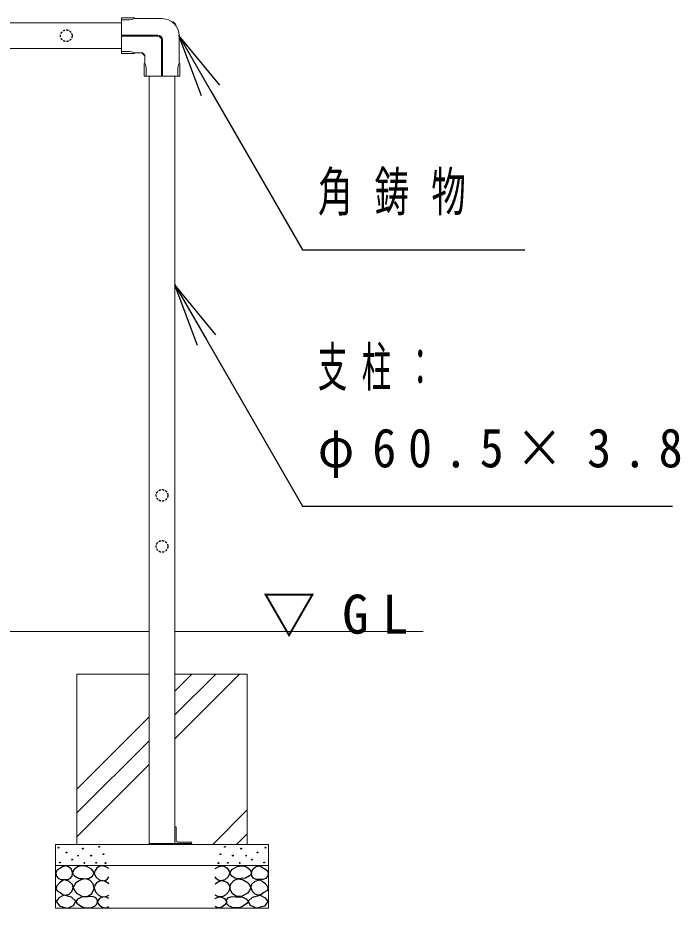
# Model space of a CAD drawing. Units: millimetres at full size; details may follow other scales. Extents: x -19250 to 0, y 0 to 13350.
# Drawn here: x -12367 to -10809, y 5116 to 7208 of the extents above; entities that cross this region are included whole.
import ezdxf

# ---------------------------------------------------------------- set-up
doc = ezdxf.new("R2010")
doc.units = ezdxf.units.MM
doc.linetypes.add('USER4', pattern=[8, 5, -3])
doc.layers.add('線', color=7, linetype='Continuous', lineweight=13)
doc.layers.add('補助', color=2, linetype='Continuous', lineweight=25)
doc.styles.add('ＭＳ ゴシック', font='')
doc.styles.get('ＭＳ ゴシック').set_extended_font_data('MS Gothic')

msp = doc.modelspace()

# ---------------------------------------------------------------- linework, layer by layer
at = {"layer": '線'}
for p, q in [((-14542.477, 7196.727), (-12122.477, 7196.727)), ((-12122.477, 7207.477), (-12122.477, 7167.977)), ((-12122.477, 7203.498), (-12107.477, 7203.498)), ((-12121.477, 7208.477), (-12093.477, 7208.477)), ((-12092.477, 7207.477), (-12092.477, 7206.477)), ((-12027.477, 7206.477), (-12092.477, 7206.477)), ((-12002.659, 7197.857), (-12002.474, 7198.042)), ((-12002.474, 7198.042), (-12001.222, 7198.911)), ((-11996.11, 7191.678), (-12002.474, 7198.042)), ((-11995.204, 7192.894), (-12001.222, 7198.911)), ((-11996.295, 7191.493), (-11996.11, 7191.678)), ((-11995.204, 7192.894), (-11996.11, 7191.678)), ((-12037.477, 7167.977), (-12122.477, 7167.977)), ((-12122.477, 7164.977), (-12122.477, 7125.477)), ((-12037.477, 7164.977), (-12122.477, 7164.977)), ((-12028.977, 7156.477), (-12028.977, 7071.477)), ((-12025.977, 7156.477), (-12025.977, 7071.477)), ((-11987.477, 7166.477), (-11987.477, 7101.477)), ((-14542.477, 7136.227), (-12122.477, 7136.227)), ((-12122.477, 7129.457), (-12107.477, 7129.457)), ((-12121.477, 7124.477), (-12093.477, 7124.477)), ((-12073.477, 7126.477), (-12092.477, 7126.477)), ((-12092.477, 7125.477), (-12092.477, 7126.477)), ((-12073.144, 7126.468), (-12073.992, 7125.195)), ((-12068.76, 7119.963), (-12073.992, 7125.195)), ((-12067.618, 7120.723), (-12073.231, 7126.336)), ((-12067.487, 7120.811), (-12068.76, 7119.963)), ((-12067.477, 7120.477), (-12067.477, 7101.477)), ((-12069.477, 7100.477), (-12069.477, 7072.477)), ((-12068.477, 7101.477), (-12067.477, 7101.477)), ((-11986.477, 7101.477), (-11987.477, 7101.477)), ((-11985.477, 7100.477), (-11985.477, 7072.477)), ((-12028.977, 7071.477), (-12068.477, 7071.477)), ((-12064.498, 7086.477), (-12064.498, 7071.477)), ((-12057.727, 7071.477), (-12057.727, 5266.477)), ((-11986.477, 7071.477), (-12025.977, 7071.477)), ((-11997.227, 7071.477), (-11997.227, 5266.477)), ((-11990.457, 7086.477), (-11990.457, 7071.477)), ((-14607.227, 5766.477), (-12057.727, 5766.477)), ((-11997.227, 5766.466), (-11413.529, 5766.466)), ((-12057.727, 5666.477), (-12227.477, 5666.477)), ((-12227.477, 5666.477), (-12227.477, 5266.477)), ((-11827.477, 5666.477), (-11997.227, 5666.477)), ((-11827.477, 5666.477), (-11827.477, 5266.477)), ((-11996.227, 5308.477), (-11997.227, 5308.477)), ((-11997.227, 5308.477), (-11997.227, 5268.477)), ((-11994.227, 5275.977), (-11994.227, 5306.477)), ((-12277.477, 5266.477), (-12277.477, 5116.477)), ((-11777.477, 5266.477), (-12277.477, 5266.477)), ((-11997.227, 5268.477), (-12057.727, 5268.477)), ((-11997.227, 5268.477), (-11957.227, 5268.477)), ((-11959.227, 5271.477), (-11989.727, 5271.477)), ((-11957.227, 5268.477), (-11957.227, 5269.477)), ((-11777.477, 5266.477), (-11777.477, 5116.477)), ((-11777.477, 5216.477), (-12277.477, 5216.477)), ((-11777.477, 5116.477), (-12277.477, 5116.477))]:
    msp.add_line(p, q, dxfattribs=at)
at = {"layer": '線', "color": 4, "linetype": 'USER4', "lineweight": 25}
for centre in [(-12252.477, 7166.477), (-12027.477, 6086.477), (-12027.477, 5966.477)]:
    msp.add_circle(centre, 13.6, dxfattribs=at)
at = {"layer": '線'}
for centre, radius, start, end in [((-12121.477, 7207.477), 1, 90, 180), ((-12109.569, 7253.278), 49.824, 272.40579, 290.0621), ((-12093.477, 7207.477), 1, 0, 90), ((-12027.477, 7166.477), 40, 0, 90), ((-12037.477, 7156.477), 11.5, 0, 90), ((-12037.477, 7156.477), 8.5, 0, 90), ((-12121.477, 7125.477), 1, 180, 270), ((-12109.569, 7079.677), 49.824, 69.9379, 87.59421), ((-12093.477, 7125.477), 1, 270, 0), ((-12073.477, 7120.477), 6, 86.81031, 90), ((-12073.477, 7120.477), 6, 0, 3.18969), ((-12068.477, 7100.477), 1, 90, 180), ((-12128.481, 7081.565), 64.171, 4.39038, 18.07739), ((-11926.474, 7081.565), 64.171, 161.92261, 175.60962), ((-11986.477, 7100.477), 1, 0, 90), ((-12068.477, 7072.477), 1, 180, 270), ((-11986.477, 7072.477), 1, 270, 0), ((-11996.227, 5306.477), 2, 0, 90), ((-11989.727, 5275.977), 4.5, 180, 270), ((-11959.227, 5269.477), 2, 0, 90)]:
    msp.add_arc(centre, radius, start, end, dxfattribs=at)
at = {"layer": '補助'}
for p, q in [((-11934.878, 7024.824), (-11988.227, 7167.227)), ((-11891.577, 7049.824), (-11988.227, 7167.227)), ((-11988.227, 7167.227), (-11913.227, 7037.324)), ((-11913.227, 7037.324), (-11697.227, 6663.201)), ((-11697.227, 6663.201), (-11647.227, 6663.201)), ((-11647.227, 6663.201), (-11174.33, 6663.201)), ((-11943.878, 6438.549), (-11997.227, 6580.953)), ((-11900.577, 6463.549), (-11997.227, 6580.953)), ((-11997.227, 6580.953), (-11922.227, 6451.049)), ((-11922.227, 6451.049), (-11697.227, 6061.338)), ((-11697.227, 6061.338), (-11647.227, 6061.338)), ((-11647.227, 6061.338), (-10827.454, 6061.338))]:
    msp.add_line(p, q, dxfattribs=at)
at = {"layer": '補助', "lineweight": 13}
for p, q in [((-11997.227, 5514.272), (-11845.022, 5666.477)), ((-11997.227, 5570.399), (-11901.149, 5666.477)), ((-11997.227, 5626.525), (-11957.275, 5666.477)), ((-12227.477, 5396.275), (-12057.727, 5566.025)), ((-12227.477, 5340.149), (-12057.727, 5509.899)), ((-12227.477, 5284.022), (-12057.727, 5453.772)), ((-11908.262, 5266.477), (-11827.477, 5347.262)), ((-11852.136, 5266.477), (-11827.477, 5291.136))]:
    msp.add_line(p, q, dxfattribs=at)
at = {"layer": '補助'}
for points in [[(-12255.029, 5215.88), (-12261.491, 5213.339), (-12267.703, 5209.859), (-12273.561, 5205.822), (-12277.208, 5200.354), (-12276.196, 5192.772), (-12271.188, 5186.413), (-12264.323, 5183.823), (-12256.613, 5183.561), (-12249.001, 5184.165), (-12242.672, 5186.729), (-12238.919, 5192.015), (-12237.602, 5198.453), (-12238.45, 5203.659), (-12241.404, 5208.592), (-12247.564, 5213.419)], [(-12215.605, 5215.97), (-12220.509, 5215.353), (-12226.146, 5213.267), (-12234.117, 5207.48), (-12237.769, 5200.564), (-12236.895, 5196.601), (-12233.174, 5192.184), (-12223.683, 5187.412), (-12213.713, 5185.968), (-12206.362, 5185.795), (-12198.846, 5187.319), (-12191.248, 5191.934), (-12187.494, 5198.131), (-12188.463, 5202.784), (-12193.17, 5208.132), (-12203.839, 5214.338)], [(-11839.35, 5215.97), (-11834.446, 5215.353), (-11828.809, 5213.267), (-11820.837, 5207.48), (-11817.186, 5200.564), (-11818.06, 5196.601), (-11821.781, 5192.184), (-11831.272, 5187.412), (-11841.242, 5185.968), (-11848.593, 5185.795), (-11856.108, 5187.319), (-11863.707, 5191.934), (-11867.461, 5198.131), (-11866.492, 5202.784), (-11861.785, 5208.132), (-11851.116, 5214.338)], [(-11799.926, 5215.88), (-11793.464, 5213.339), (-11787.252, 5209.859), (-11781.394, 5205.822), (-11777.747, 5200.354), (-11778.759, 5192.772), (-11783.767, 5186.413), (-11790.632, 5183.823), (-11798.342, 5183.561), (-11805.954, 5184.165), (-11812.283, 5186.729), (-11816.036, 5192.015), (-11817.353, 5198.453), (-11816.505, 5203.659), (-11813.55, 5208.592), (-11807.391, 5213.419)], [(-12257.564, 5182.927), (-12262.893, 5180.135), (-12268.336, 5175.957), (-12274.785, 5169.137), (-12277.208, 5162.332), (-12273.58, 5157.505), (-12267.069, 5153.143), (-12260.432, 5148.856), (-12253.762, 5146.806), (-12246.117, 5149.253), (-12239.82, 5155.678), (-12236.714, 5163.956), (-12238.236, 5172.471), (-12246.394, 5179.722)], [(-12228.309, 5151.64), (-12215.72, 5144.784), (-12202.36, 5143.802), (-12192.076, 5151.256), (-12187.224, 5162.993), (-12189.504, 5173.77), (-12196.414, 5181.913), (-12205.239, 5185.347), (-12216.415, 5184.075), (-12230.17, 5176.021), (-12236.147, 5165.155), (-12233.511, 5157.961)], [(-11826.646, 5151.64), (-11839.235, 5144.784), (-11852.595, 5143.802), (-11862.878, 5151.256), (-11867.731, 5162.993), (-11865.45, 5173.77), (-11858.541, 5181.913), (-11849.716, 5185.347), (-11838.539, 5184.075), (-11824.785, 5176.021), (-11818.808, 5165.155), (-11821.444, 5157.961)], [(-11797.391, 5182.927), (-11792.062, 5180.135), (-11786.619, 5175.957), (-11780.17, 5169.137), (-11777.747, 5162.332), (-11781.375, 5157.505), (-11787.886, 5153.143), (-11794.523, 5148.856), (-11801.193, 5146.806), (-11808.838, 5149.253), (-11815.135, 5155.678), (-11818.241, 5163.956), (-11816.719, 5172.471), (-11808.561, 5179.722)], [(-12258.383, 5146.994), (-12269.702, 5140.975), (-12276.513, 5132.16), (-12268.027, 5120.891), (-12249.592, 5116.776), (-12235.238, 5122.887), (-12229.813, 5133.259), (-12240.595, 5142.368)], [(-11796.572, 5146.994), (-11785.253, 5140.975), (-11778.442, 5132.16), (-11786.928, 5120.891), (-11805.363, 5116.776), (-11819.717, 5122.887), (-11825.142, 5133.259), (-11814.36, 5142.368)], [(-12201.279, 5142.85), (-12208.814, 5143.477), (-12216.956, 5142.039), (-12225.884, 5137.982), (-12230.201, 5132.579), (-12227.514, 5127.897), (-12221.552, 5123.389), (-12215.073, 5119.546), (-12207.766, 5117.172), (-12195.917, 5117.406), (-12185.602, 5121.497), (-12180.898, 5126.304), (-12178.845, 5132.038), (-12179.904, 5137.187), (-12183.98, 5141.769), (-12192.379, 5144.309)], [(-11853.676, 5142.85), (-11846.141, 5143.477), (-11837.999, 5142.039), (-11829.071, 5137.982), (-11824.754, 5132.579), (-11827.441, 5127.897), (-11833.403, 5123.389), (-11839.882, 5119.546), (-11847.189, 5117.172), (-11859.038, 5117.406), (-11869.353, 5121.497), (-11874.056, 5126.304), (-11876.11, 5132.038), (-11875.051, 5137.187), (-11870.975, 5141.769), (-11862.576, 5144.309)]]:
    msp.add_lwpolyline(points, close=True, dxfattribs=at)
for points in [[(-12152.477, 5209.776), (-12160.905, 5214.632), (-12169.587, 5216.113), (-12175.207, 5214.425), (-12180.36, 5210.727), (-12184.832, 5205.418), (-12186.697, 5198.687), (-12183.029, 5189.916), (-12174.974, 5183.478), (-12166.675, 5181.099), (-12159.448, 5182.21), (-12155.398, 5185.586), (-12152.477, 5190.132)], [(-11902.477, 5209.776), (-11894.05, 5214.632), (-11885.367, 5216.113), (-11879.748, 5214.425), (-11874.595, 5210.727), (-11870.123, 5205.418), (-11868.257, 5198.687), (-11871.926, 5189.916), (-11879.981, 5183.478), (-11888.28, 5181.099), (-11895.507, 5182.21), (-11899.557, 5185.586), (-11902.477, 5190.132)], [(-12152.794, 5173.656), (-12159.935, 5179.118), (-12168.003, 5181.577), (-12174.708, 5180.352), (-12180.677, 5176.507), (-12185.07, 5170.726), (-12186.697, 5163.516), (-12184.033, 5154.908), (-12177.825, 5147.991), (-12170.186, 5144.119), (-12162.617, 5143.238), (-12157.463, 5144.677), (-12152.794, 5147.357)], [(-11902.161, 5173.656), (-11895.02, 5179.118), (-11886.952, 5181.577), (-11880.247, 5180.352), (-11874.278, 5176.507), (-11869.885, 5170.726), (-11868.257, 5163.516), (-11870.922, 5154.908), (-11877.13, 5147.991), (-11884.769, 5144.119), (-11892.338, 5143.238), (-11897.492, 5144.677), (-11902.161, 5147.357)], [(-12152.477, 5139.119), (-12158.496, 5142.438), (-12165.785, 5143.238), (-12174.501, 5138.904), (-12178.776, 5132.148), (-12178.164, 5128.478), (-12175.291, 5124.227), (-12168.128, 5118.755), (-12160.715, 5116.94), (-12156.419, 5117.991), (-12152.477, 5120.108)], [(-11902.477, 5139.119), (-11896.459, 5142.438), (-11889.17, 5143.238), (-11880.454, 5138.904), (-11876.179, 5132.148), (-11876.791, 5128.478), (-11879.664, 5124.227), (-11886.827, 5118.755), (-11894.24, 5116.94), (-11898.536, 5117.991), (-11902.477, 5120.108)]]:
    msp.add_lwpolyline(points, dxfattribs=at)
for centre in [(-12270.871, 5258.654), (-12213.522, 5256.436), (-12175.06, 5260.569), (-11879.894, 5260.569), (-11841.433, 5256.436), (-11784.084, 5258.654), (-12251.86, 5247.248), (-12238.87, 5230.455), (-12224.928, 5239.96), (-12193.981, 5240.026), (-12165.06, 5243.54), (-11889.895, 5243.54), (-11860.974, 5240.026), (-11830.027, 5239.96), (-11816.085, 5230.455), (-11803.095, 5247.248), (-12267.703, 5223.801), (-12210.036, 5222.85), (-12182.358, 5222.998), (-12160.194, 5222.457), (-11894.761, 5222.457), (-11872.596, 5222.998), (-11844.919, 5222.85), (-11787.252, 5223.801)]:
    msp.add_circle(centre, 1, dxfattribs=at)

# ---------------------------------------------------------------- texts
at = {"layer": '補助', "char_height": 91.64, "style": 'ＭＳ ゴシック'}
for s, insert, attachment_point in [('\\T1.64;\\W0.65;角鋳物', (-11660.977, 6845.809), 1), ('\\T1.5;\\W0.55;支柱：', (-11660.977, 6434.164), 1), ('\\T1.5;\\W0.9;φ60.5×3.8', (-11660.977, 6243.947), 1), ('\\T1.5;▽GL', (-11791.362, 5753.331), 7)]:
    msp.add_mtext(s, dxfattribs=dict(at, insert=insert, attachment_point=attachment_point))

doc.saveas('drawing.dxf')
